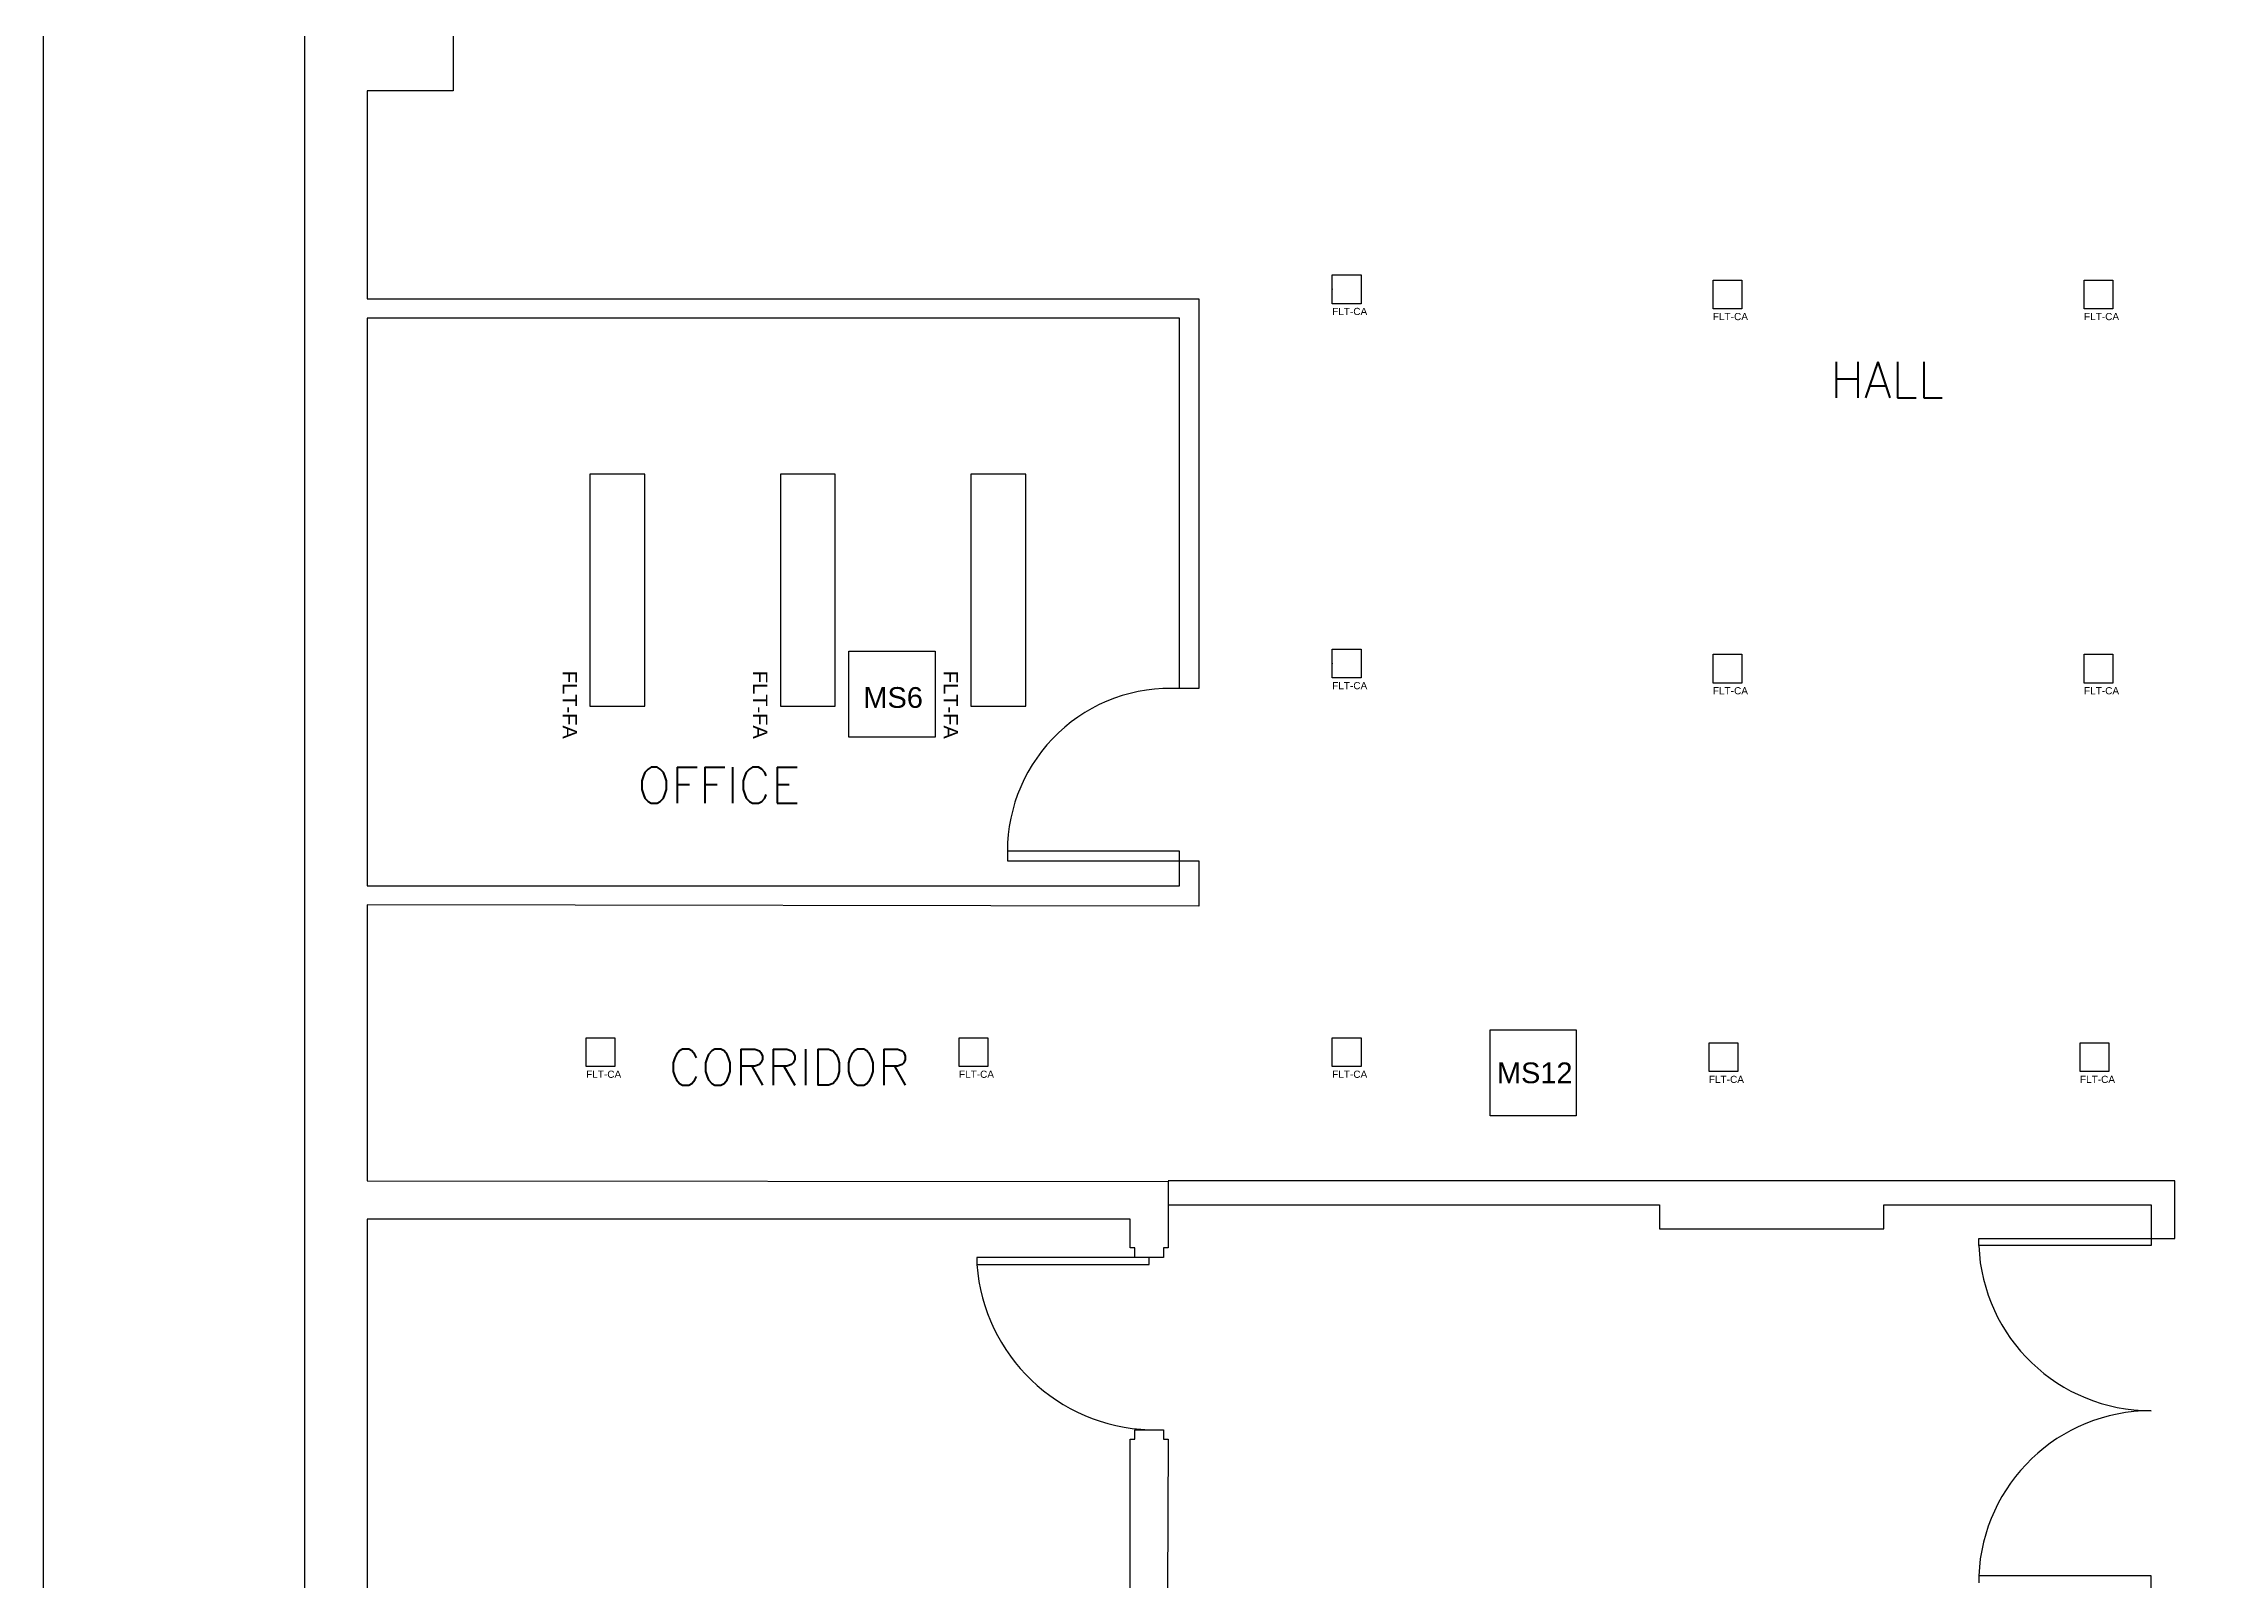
# Model space of a CAD drawing. Header units: feet. Extents: x 0 to 2574, y 0 to 1989.
# Drawn here: x 0 to 455.8, y 661.5 to 982.7 of the extents above; entities that cross this region are included whole.
import ezdxf
from ezdxf.enums import TextEntityAlignment as Align

# ---------------------------------------------------------------- set-up
doc = ezdxf.new("R2010")
doc.units = ezdxf.units.FT
doc.header["$MEASUREMENT"] = 0
doc.layers.get('0').update_dxf_attribs({"color": 255})
doc.layers.add('FLT-FIXTURE', color=90, linetype='Continuous')
doc.layers.add('FLT-PERIPHERALS', color=140, linetype='Continuous')
doc.styles.add('SET200', font='romans.shx', dxfattribs={"height": 200})
doc.styles.get("Standard").update_dxf_attribs({"font": 'arial.ttf'})

# ---------------------------------------------------------------- blocks, each defined once
blk = doc.blocks.new('FLT-CA')
at = {"layer": 'FLT-FIXTURE'}
blk.add_lwpolyline([(0, 6), (6, 6), (6, 0), (0, 0)], close=True, dxfattribs=at)
blk.add_attdef('FLT-CA', (-0.03, -2.37), '', height=1.5, dxfattribs=at)
blk = doc.blocks.new('FLT-MS12')
at = {"layer": 'FLT-PERIPHERALS'}
blk.add_lwpolyline([(0, 18), (18, 18), (18, 0), (0, 0)], close=True, dxfattribs=at)
at = {"layer": 'FLT-PERIPHERALS', "insert": (1.4, 11.18), "char_height": 4.333, "attachment_point": 1}
blk.add_mtext_dynamic_manual_height_columns('MS12', width=17.9976, gutter_width=1, heights=[0], dxfattribs=at)
blk = doc.blocks.new('FLT-MS6')
at = {"layer": 'FLT-PERIPHERALS'}
blk.add_lwpolyline([(0, 18), (18, 18), (18, 0), (0, 0)], close=True, dxfattribs=at)
at = {"layer": 'FLT-PERIPHERALS', "insert": (3.01, 10.49), "char_height": 4.333, "attachment_point": 1}
blk.add_mtext_dynamic_manual_height_columns('MS6', width=17.9976, gutter_width=1, heights=[0], dxfattribs=at)
blk = doc.blocks.new('AN')
at = {"style": 'SET200'}
blk.add_attdef('AREA', text='', height=7.49, dxfattribs=at).set_placement((17.79, -9.96), align=Align.CENTER)
blk = doc.blocks.new('FLT-FA')
at = {"layer": 'FLT-FIXTURE'}
blk.add_lwpolyline([(48.51, 11.46), (48.51, 0), (0, 0), (0, 11.46)], close=True, dxfattribs=at)
blk.add_attdef('FLT-FA', (7.36, -5.72), '', height=3, dxfattribs=at)

msp = doc.modelspace()

# ---------------------------------------------------------------- linework, layer by layer
msp.add_lwpolyline([(0, 1988.79), (2574.01, 1988.79), (2574.01, 0), (0, 0)], close=True)
for points in [[(1478.08, 255.04), (623.05, 255.04), (623.05, 126.04), (607.05, 126.04), (607.05, 136.29), (429.55, 136.54), (429.55, 239.04), (417.05, 239.04), (417.05, 255.04), (337.05, 255.04), (337.05, 239.04), (321.05, 239.04), (321.05, 255.04), (241.05, 255.04), (241.05, 239.04), (225.05, 239.04), (225.05, 255.04), (145.05, 255.04), (145.05, 239.04), (129.05, 239.04), (129.05, 255.04), (54.61, 255.04), (54.61, 1284.04), (2518.76, 1284.04)], [(85.61, 1003.88), (85.61, 972.88), (67.61, 972.88), (67.61, 929.36), (241.42, 929.36), (241.42, 847.93), (237.42, 847.93), (237.42, 925.36), (67.61, 925.36), (67.61, 806.73), (237.42, 806.73), (237.42, 813.93), (201.42, 813.93)], [(235.05, 740.03), (337.71, 740.03), (337.71, 735.03), (384.59, 735.03), (384.59, 740.03), (440.43, 740.03), (440.43, 731.51), (404.43, 731.51), (404.43, 733.01), (445.43, 733.01), (445.43, 745.04), (235.05, 745.04)], [(228.05, 729.04), (228.05, 731.04), (227.05, 731.04), (227.05, 737.04), (67.61, 737.04), (67.61, 267.04)], [(227.05, 267.04), (227.05, 691.04), (228.05, 691.04), (228.05, 693.04), (234.05, 693.04), (234.05, 691.04), (235.05, 691.04), (233.11, 267.04)], [(440.43, 267.04), (440.43, 662.51), (404.43, 662.51), (404.43, 661.01)]]:
    msp.add_lwpolyline(points)
msp.add_lwpolyline([(237.42, 847.93, 0.431046), (201.42, 813.93), (201.42, 811.93), (241.42, 811.93), (241.42, 802.49), (67.61, 802.73), (67.61, 745.04), (235.05, 744.94), (235.05, 731.04), (234.05, 731.04), (234.05, 729.04), (195.05, 729.04), (195.05, 727.54), (231.05, 727.54), (231.05, 729.04)], format="xyb")
for centre, radius, start, end in [((440.45, 733.06), 36.06, 182.4736, 269.9641), ((232.22, 730.29), 37.27, 184.2307, 268.207), ((440.45, 660.95), 36.06, 90.0359, 177.5264)]:
    msp.add_arc(centre, radius, start, end)
for p in [(269.32, 931.38), (269.32, 853.17)]:
    msp.add_point(p)

# ---------------------------------------------------------------- block references
for p, values in [((367.44, 918.68), {'AREA': 'HALL'}), ((123.29, 833.95), {'AREA': 'OFFICE'}), ((138.05, 775.03), {'AREA': 'CORRIDOR'})]:
    msp.add_blockref('AN', p).add_auto_attribs(values)
at = {"layer": 'FLT-FIXTURE'}
for p in [(269.32, 928.38), (348.89, 927.31), (426.45, 927.31), (269.32, 850.17), (348.89, 849.1), (426.45, 849.1), (113.41, 768.95), (191.32, 768.95), (269.32, 768.95), (348.05, 767.88), (425.6, 767.88)]:
    msp.add_blockref('FLT-CA', p, dxfattribs=at).add_auto_attribs({'FLT-CA': 'FLT-CA'})
ref = msp.add_blockref('FLT-FA', (114.18, 844.27), dxfattribs=dict(at, xscale=-1, rotation=270))
ref.add_attrib('FLT-FA', 'FLT-FA', (108.47, 851.64), dxfattribs={"height": 3, "rotation": 270})
ref = msp.add_blockref('FLT-FA', (154, 844.27), dxfattribs=dict(at, xscale=-1, rotation=270))
ref.add_attrib('FLT-FA', 'FLT-FA', (148.28, 851.64), dxfattribs={"height": 3, "rotation": 270})
ref = msp.add_blockref('FLT-FA', (193.81, 844.27), dxfattribs=dict(at, xscale=-1, rotation=270))
ref.add_attrib('FLT-FA', 'FLT-FA', (188.09, 851.64), dxfattribs={"height": 3, "rotation": 270})
at = {"layer": 'FLT-PERIPHERALS'}
for name, p in [('FLT-MS6', (168.31, 837.75)), ('FLT-MS12', (302.32, 758.61))]:
    msp.add_blockref(name, p, dxfattribs=at)

doc.saveas('drawing.dxf')
